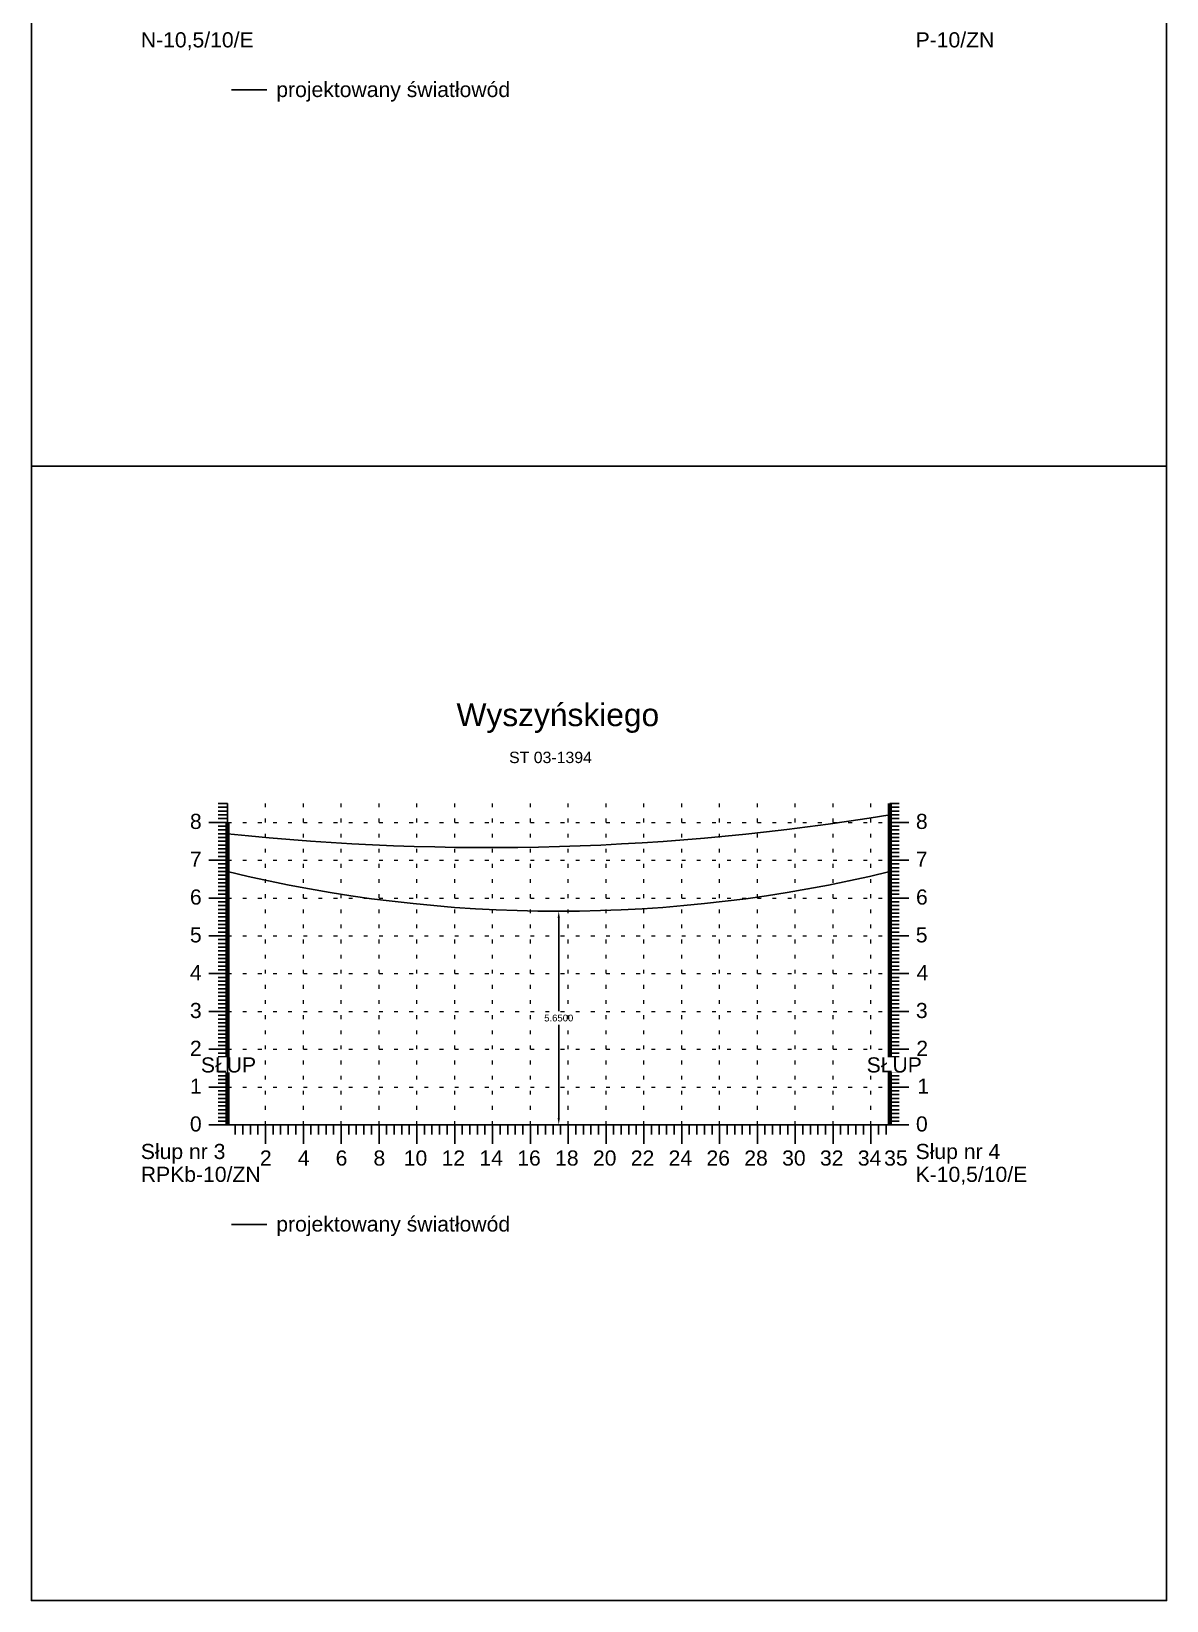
# Model space of a CAD drawing. Header units: metres. Extents: x -155 to 1812, y 681 to 886.
# Drawn here: x 714.54 to 744.54, y 680.52 to 722.02 of the extents above; entities that cross this region are included whole.
import ezdxf

# ---------------------------------------------------------------- set-up
doc = ezdxf.new("R2010")
doc.units = ezdxf.units.M
doc.header["$MEASUREMENT"] = 0
doc.linetypes.add('ACAD_ISO07W100', pattern=[3, 0, -3])
doc.layers.add('ramka', color=7, linetype='Continuous', plot=False)
doc.styles.get("Standard").update_dxf_attribs({"font": 'arial.ttf'})
doc.dimstyles.get("Standard").update_dxf_attribs({"dimtxt": 0.18, "dimasz": 0.18, "dimexe": 0.18, "dimexo": 0.0625, "dimgap": 0.09, "dimtad": 0, "dimtih": 1, "dimtoh": 1, "dimdec": 4, "dimzin": 0, "dimdsep": 46, "dimtxsty": 'Standard', "dimcen": 0.09, "dimadec": 0, "dimazin": 0, "dimtfac": 1, "dimtdec": 4, "dimtofl": 0, "dimtmove": 0, "dimatfit": 3, "dimfxl": 1, "dimtolj": 1, "dimtzin": 0, "dimarcsym": 0})

# ---------------------------------------------------------------- blocks, each defined once
blk = doc.blocks.new('*D286')
at = {"color": 0, "lineweight": -2}
for p, q in [((728.417, 698.751), (728.299, 698.751)), ((728.479, 698.571), (728.479, 696.108)), ((728.479, 693.281), (728.479, 695.744)), ((722.392, 693.101), (728.659, 693.101))]:
    blk.add_line(p, q, dxfattribs=at)
at = {"color": 0}
for points in [[(728.509, 698.571), (728.449, 698.571), (728.479, 698.751)], [(728.449, 693.281), (728.509, 693.281), (728.479, 693.101)]]:
    blk.add_solid(points, dxfattribs=at)
at = {"layer": 'Defpoints', "color": 0}
for p in [(728.479, 698.751), (722.329, 693.101), (728.479, 693.101)]:
    blk.add_point(p, dxfattribs=at)
at = {"color": 0, "lineweight": 25, "insert": (728.479, 695.926), "char_height": 0.18, "attachment_point": 5}
blk.add_mtext('\\A1;5.6500', dxfattribs=at)

msp = doc.modelspace()

# ---------------------------------------------------------------- linework, layer by layer
at = {"color": 3, "lineweight": 25}
for p, q in [((719.83469, 720.47098), (720.76528, 720.47098)), ((719.83469, 690.47098), (720.76528, 690.47098))]:
    msp.add_line(p, q, dxfattribs=at)
for p, q in [((719.72914, 701.6012), (719.47914, 701.6012)), ((719.72914, 701.5012), (719.47914, 701.5012)), ((719.72914, 701.4012), (719.47914, 701.4012)), ((719.72914, 701.3012), (719.47914, 701.3012)), ((719.72914, 701.6012), (719.72914, 693.1012)), ((737.22914, 701.6012), (737.22914, 693.1012)), ((737.22914, 701.6012), (737.47914, 701.6012)), ((737.22914, 701.5012), (737.47914, 701.5012)), ((737.22914, 701.4012), (737.47914, 701.4012)), ((737.22914, 701.3012), (737.47914, 701.3012)), ((719.72914, 701.1012), (719.22914, 701.1012)), ((719.72914, 701.1012), (719.22914, 701.1012)), ((719.72914, 701.2012), (719.47914, 701.2012)), ((719.72914, 701.0012), (719.47914, 701.0012)), ((719.72914, 700.9012), (719.47914, 700.9012)), ((737.22914, 701.2012), (737.47914, 701.2012)), ((737.22914, 701.1012), (737.72914, 701.1012)), ((737.22914, 701.1012), (737.72914, 701.1012)), ((737.22914, 701.0012), (737.47914, 701.0012)), ((737.22914, 700.9012), (737.47914, 700.9012)), ((719.72914, 700.8012), (719.47914, 700.8012)), ((719.72914, 700.7012), (719.47914, 700.7012)), ((719.72914, 700.6012), (719.47914, 700.6012)), ((719.72914, 700.5012), (719.47914, 700.5012)), ((737.22914, 700.8012), (737.47914, 700.8012)), ((737.22914, 700.7012), (737.47914, 700.7012)), ((737.22914, 700.6012), (737.47914, 700.6012)), ((737.22914, 700.5012), (737.47914, 700.5012)), ((719.72914, 700.1012), (719.22914, 700.1012)), ((719.72914, 700.1012), (719.22914, 700.1012)), ((719.72914, 700.4012), (719.47914, 700.4012)), ((719.72914, 700.3012), (719.47914, 700.3012)), ((719.72914, 700.2012), (719.47914, 700.2012)), ((737.22914, 700.4012), (737.47914, 700.4012)), ((737.22914, 700.3012), (737.47914, 700.3012)), ((737.22914, 700.2012), (737.47914, 700.2012)), ((737.22914, 700.1012), (737.72914, 700.1012)), ((737.22914, 700.1012), (737.72914, 700.1012)), ((719.72914, 700.0012), (719.47914, 700.0012)), ((719.72914, 699.9012), (719.47914, 699.9012)), ((719.72914, 699.8012), (719.47914, 699.8012)), ((719.72914, 699.7012), (719.47914, 699.7012)), ((737.22914, 700.0012), (737.47914, 700.0012)), ((737.22914, 699.9012), (737.47914, 699.9012)), ((737.22914, 699.8012), (737.47914, 699.8012)), ((737.22914, 699.7012), (737.47914, 699.7012)), ((719.72914, 699.6012), (719.47914, 699.6012)), ((719.72914, 699.5012), (719.47914, 699.5012)), ((719.72914, 699.4012), (719.47914, 699.4012)), ((719.72914, 699.3012), (719.47914, 699.3012)), ((737.22914, 699.6012), (737.47914, 699.6012)), ((737.22914, 699.5012), (737.47914, 699.5012)), ((737.22914, 699.4012), (737.47914, 699.4012)), ((737.22914, 699.3012), (737.47914, 699.3012)), ((719.72914, 699.1012), (719.22914, 699.1012)), ((719.72914, 699.1012), (719.22914, 699.1012)), ((719.72914, 699.2012), (719.47914, 699.2012)), ((719.72914, 699.0012), (719.47914, 699.0012)), ((719.72914, 698.9012), (719.47914, 698.9012)), ((719.72914, 698.8012), (719.47914, 698.8012)), ((737.22914, 699.2012), (737.47914, 699.2012)), ((737.22914, 699.1012), (737.72914, 699.1012)), ((737.22914, 699.1012), (737.72914, 699.1012)), ((737.22914, 699.0012), (737.47914, 699.0012)), ((737.22914, 698.9012), (737.47914, 698.9012)), ((737.22914, 698.8012), (737.47914, 698.8012)), ((719.72914, 698.7012), (719.47914, 698.7012)), ((719.72914, 698.6012), (719.47914, 698.6012)), ((719.72914, 698.5012), (719.47914, 698.5012)), ((719.72914, 698.4012), (719.47914, 698.4012)), ((737.22914, 698.7012), (737.47914, 698.7012)), ((737.22914, 698.6012), (737.47914, 698.6012)), ((737.22914, 698.5012), (737.47914, 698.5012)), ((737.22914, 698.4012), (737.47914, 698.4012)), ((719.72914, 698.1012), (719.22914, 698.1012)), ((719.72914, 698.1012), (719.22914, 698.1012)), ((719.72914, 698.3012), (719.47914, 698.3012)), ((719.72914, 698.2012), (719.47914, 698.2012)), ((719.72914, 698.0012), (719.47914, 698.0012)), ((737.22914, 698.3012), (737.47914, 698.3012)), ((737.22914, 698.2012), (737.47914, 698.2012)), ((737.22914, 698.1012), (737.72914, 698.1012)), ((737.22914, 698.1012), (737.72914, 698.1012)), ((737.22914, 698.0012), (737.47914, 698.0012)), ((719.72914, 697.9012), (719.47914, 697.9012)), ((719.72914, 697.8012), (719.47914, 697.8012)), ((719.72914, 697.7012), (719.47914, 697.7012)), ((719.72914, 697.6012), (719.47914, 697.6012)), ((737.22914, 697.9012), (737.47914, 697.9012)), ((737.22914, 697.8012), (737.47914, 697.8012)), ((737.22914, 697.7012), (737.47914, 697.7012)), ((737.22914, 697.6012), (737.47914, 697.6012)), ((719.72914, 697.5012), (719.47914, 697.5012)), ((719.72914, 697.4012), (719.47914, 697.4012)), ((719.72914, 697.3012), (719.47914, 697.3012)), ((719.72914, 697.2012), (719.47914, 697.2012)), ((737.22914, 697.5012), (737.47914, 697.5012)), ((737.22914, 697.4012), (737.47914, 697.4012)), ((737.22914, 697.3012), (737.47914, 697.3012)), ((737.22914, 697.2012), (737.47914, 697.2012)), ((719.72914, 697.1012), (719.22914, 697.1012)), ((719.72914, 697.1012), (719.22914, 697.1012)), ((719.72914, 697.0012), (719.47914, 697.0012)), ((719.72914, 696.9012), (719.47914, 696.9012)), ((719.72914, 696.8012), (719.47914, 696.8012)), ((737.22914, 697.1012), (737.72914, 697.1012)), ((737.22914, 697.1012), (737.72914, 697.1012)), ((737.22914, 697.0012), (737.47914, 697.0012)), ((737.22914, 696.9012), (737.47914, 696.9012)), ((737.22914, 696.8012), (737.47914, 696.8012)), ((719.72914, 696.7012), (719.47914, 696.7012)), ((719.72914, 696.6012), (719.47914, 696.6012)), ((719.72914, 696.5012), (719.47914, 696.5012)), ((719.72914, 696.4012), (719.47914, 696.4012)), ((737.22914, 696.7012), (737.47914, 696.7012)), ((737.22914, 696.6012), (737.47914, 696.6012)), ((737.22914, 696.5012), (737.47914, 696.5012)), ((737.22914, 696.4012), (737.47914, 696.4012)), ((719.72914, 696.1012), (719.22914, 696.1012)), ((719.72914, 696.1012), (719.22914, 696.1012)), ((719.72914, 696.3012), (719.47914, 696.3012)), ((719.72914, 696.2012), (719.47914, 696.2012)), ((719.72914, 696.0012), (719.47914, 696.0012)), ((719.72914, 695.9012), (719.47914, 695.9012)), ((737.22914, 696.3012), (737.47914, 696.3012)), ((737.22914, 696.2012), (737.47914, 696.2012)), ((737.22914, 696.1012), (737.72914, 696.1012)), ((737.22914, 696.1012), (737.72914, 696.1012)), ((737.22914, 696.0012), (737.47914, 696.0012)), ((737.22914, 695.9012), (737.47914, 695.9012)), ((719.72914, 695.8012), (719.47914, 695.8012)), ((719.72914, 695.7012), (719.47914, 695.7012)), ((719.72914, 695.6012), (719.47914, 695.6012)), ((719.72914, 695.5012), (719.47914, 695.5012)), ((737.22914, 695.8012), (737.47914, 695.8012)), ((737.22914, 695.7012), (737.47914, 695.7012)), ((737.22914, 695.6012), (737.47914, 695.6012)), ((737.22914, 695.5012), (737.47914, 695.5012)), ((719.72914, 695.1012), (719.22914, 695.1012)), ((719.72914, 695.1012), (719.22914, 695.1012)), ((719.72914, 695.4012), (719.47914, 695.4012)), ((719.72914, 695.3012), (719.47914, 695.3012)), ((719.72914, 695.2012), (719.47914, 695.2012)), ((737.22914, 695.4012), (737.47914, 695.4012)), ((737.22914, 695.3012), (737.47914, 695.3012)), ((737.22914, 695.2012), (737.47914, 695.2012)), ((737.22914, 695.1012), (737.72914, 695.1012)), ((737.22914, 695.1012), (737.72914, 695.1012)), ((719.72914, 695.0012), (719.47914, 695.0012)), ((719.72914, 694.9012), (719.47914, 694.9012)), ((719.72914, 694.8012), (719.47914, 694.8012)), ((719.72914, 694.7012), (719.47914, 694.7012)), ((737.22914, 695.0012), (737.47914, 695.0012)), ((737.22914, 694.9012), (737.47914, 694.9012)), ((737.22914, 694.8012), (737.47914, 694.8012)), ((737.22914, 694.7012), (737.47914, 694.7012)), ((719.72914, 694.6012), (719.47914, 694.6012)), ((719.72914, 694.5012), (719.47914, 694.5012)), ((719.72914, 694.4012), (719.47914, 694.4012)), ((719.72914, 694.3012), (719.47914, 694.3012)), ((737.22914, 694.6012), (737.47914, 694.6012)), ((737.22914, 694.5012), (737.47914, 694.5012)), ((737.22914, 694.4012), (737.47914, 694.4012)), ((737.22914, 694.3012), (737.47914, 694.3012)), ((719.72914, 694.1012), (719.22914, 694.1012)), ((719.72914, 694.1012), (719.22914, 694.1012)), ((719.72914, 694.2012), (719.47914, 694.2012)), ((719.72914, 694.0012), (719.47914, 694.0012)), ((719.72914, 693.9012), (719.47914, 693.9012)), ((737.22914, 694.2012), (737.47914, 694.2012)), ((737.22914, 694.1012), (737.72914, 694.1012)), ((737.22914, 694.1012), (737.72914, 694.1012)), ((737.22914, 694.0012), (737.47914, 694.0012)), ((737.22914, 693.9012), (737.47914, 693.9012)), ((719.72914, 693.8012), (719.47914, 693.8012)), ((719.72914, 693.7012), (719.47914, 693.7012)), ((719.72914, 693.6012), (719.47914, 693.6012)), ((719.72914, 693.5012), (719.47914, 693.5012)), ((719.72914, 693.4012), (719.47914, 693.4012)), ((737.22914, 693.8012), (737.47914, 693.8012)), ((737.22914, 693.7012), (737.47914, 693.7012)), ((737.22914, 693.6012), (737.47914, 693.6012)), ((737.22914, 693.5012), (737.47914, 693.5012)), ((737.22914, 693.4012), (737.47914, 693.4012)), ((719.72914, 693.1012), (719.22914, 693.1012)), ((719.72914, 693.3012), (719.47914, 693.3012)), ((719.72914, 693.2012), (719.47914, 693.2012)), ((719.72914, 693.1012), (719.47914, 693.1012)), ((719.72914, 693.1012), (737.72914, 693.1012)), ((719.92914, 693.1012), (719.92914, 692.8512)), ((720.12914, 693.1012), (720.12914, 692.8512)), ((720.32914, 693.1012), (720.32914, 692.8512)), ((720.52914, 693.1012), (720.52914, 692.8512)), ((720.72914, 693.1012), (720.72914, 692.6012)), ((720.92914, 693.1012), (720.92914, 692.8512)), ((721.12914, 693.1012), (721.12914, 692.8512)), ((721.32914, 693.1012), (721.32914, 692.8512)), ((721.52914, 693.1012), (721.52914, 692.8512)), ((721.72914, 693.1012), (721.72914, 692.6012)), ((721.92914, 693.1012), (721.92914, 692.8512)), ((722.12914, 693.1012), (722.12914, 692.8512)), ((722.32914, 693.1012), (722.32914, 692.8512)), ((722.52914, 693.1012), (722.52914, 692.8512)), ((722.72914, 693.1012), (722.72914, 692.6012)), ((722.92914, 693.1012), (722.92914, 692.8512)), ((723.12914, 693.1012), (723.12914, 692.8512)), ((723.32914, 693.1012), (723.32914, 692.8512)), ((723.52914, 693.1012), (723.52914, 692.8512)), ((723.72914, 693.1012), (723.72914, 692.6012)), ((723.92914, 693.1012), (723.92914, 692.8512)), ((724.12914, 693.1012), (724.12914, 692.8512)), ((724.32914, 693.1012), (724.32914, 692.8512)), ((724.52914, 693.1012), (724.52914, 692.8512)), ((724.72914, 693.1012), (724.72914, 692.6012)), ((724.92914, 693.1012), (724.92914, 692.8512)), ((725.12914, 693.1012), (725.12914, 692.8512)), ((725.32914, 693.1012), (725.32914, 692.8512)), ((725.52914, 693.1012), (725.52914, 692.8512)), ((725.72914, 693.1012), (725.72914, 692.6012)), ((725.92914, 693.1012), (725.92914, 692.8512)), ((726.12914, 693.1012), (726.12914, 692.8512)), ((726.32914, 693.1012), (726.32914, 692.8512)), ((726.52914, 693.1012), (726.52914, 692.8512)), ((726.72914, 693.1012), (726.72914, 692.6012)), ((726.92914, 693.1012), (726.92914, 692.8512)), ((727.12914, 693.1012), (727.12914, 692.8512)), ((727.32914, 693.1012), (727.32914, 692.8512)), ((727.52914, 693.1012), (727.52914, 692.8512)), ((727.72914, 693.1012), (727.72914, 692.6012)), ((727.92914, 693.1012), (727.92914, 692.8512)), ((728.12914, 693.1012), (728.12914, 692.8512)), ((728.32914, 693.1012), (728.32914, 692.8512)), ((728.52914, 693.1012), (728.52914, 692.8512)), ((728.72914, 693.1012), (728.72914, 692.6012)), ((728.92914, 693.1012), (728.92914, 692.8512)), ((729.12914, 693.1012), (729.12914, 692.8512)), ((729.32914, 693.1012), (729.32914, 692.8512)), ((729.52914, 693.1012), (729.52914, 692.8512)), ((729.72914, 693.1012), (729.72914, 692.6012)), ((729.92914, 693.1012), (729.92914, 692.8512)), ((730.12914, 693.1012), (730.12914, 692.8512)), ((730.32914, 693.1012), (730.32914, 692.8512)), ((730.52914, 693.1012), (730.52914, 692.8512)), ((730.72914, 693.1012), (730.72914, 692.6012)), ((730.92914, 693.1012), (730.92914, 692.8512)), ((731.12914, 693.1012), (731.12914, 692.8512)), ((731.32914, 693.1012), (731.32914, 692.8512)), ((731.52914, 693.1012), (731.52914, 692.8512)), ((731.72914, 693.1012), (731.72914, 692.6012)), ((731.92914, 693.1012), (731.92914, 692.8512)), ((732.12914, 693.1012), (732.12914, 692.8512)), ((732.32914, 693.1012), (732.32914, 692.8512)), ((732.52914, 693.1012), (732.52914, 692.8512)), ((732.72914, 693.1012), (732.72914, 692.6012)), ((732.92914, 693.1012), (732.92914, 692.8512)), ((733.12914, 693.1012), (733.12914, 692.8512)), ((733.32914, 693.1012), (733.32914, 692.8512)), ((733.52914, 693.1012), (733.52914, 692.8512)), ((733.72914, 693.1012), (733.72914, 692.6012)), ((733.92914, 693.1012), (733.92914, 692.8512)), ((734.12914, 693.1012), (734.12914, 692.8512)), ((734.32914, 693.1012), (734.32914, 692.8512)), ((734.52914, 693.1012), (734.52914, 692.8512)), ((734.72914, 693.1012), (734.72914, 692.6012)), ((734.92914, 693.1012), (734.92914, 692.8512)), ((735.12914, 693.1012), (735.12914, 692.8512)), ((735.32914, 693.1012), (735.32914, 692.8512)), ((735.52914, 693.1012), (735.52914, 692.8512)), ((735.72914, 693.1012), (735.72914, 692.6012)), ((735.92914, 693.1012), (735.92914, 692.8512)), ((736.12914, 693.1012), (736.12914, 692.8512)), ((736.32914, 693.1012), (736.32914, 692.8512)), ((736.52914, 693.1012), (736.52914, 692.8512)), ((736.72914, 693.1012), (736.72914, 692.6012)), ((736.92914, 693.1012), (736.92914, 692.8512)), ((737.12914, 693.1012), (737.12914, 692.8512)), ((737.22914, 693.3012), (737.47914, 693.3012)), ((737.22914, 693.2012), (737.47914, 693.2012)), ((737.22914, 693.1012), (737.72914, 693.1012)), ((737.22914, 693.1012), (737.47914, 693.1012))]:
    msp.add_line(p, q)
at = {"linetype": 'ACAD_ISO07W100', "lineweight": 15, "ltscale": 0.1}
for p, q in [((720.72914, 693.1012), (720.72914, 701.6012)), ((721.72914, 693.1012), (721.72914, 701.6012)), ((722.72914, 693.1012), (722.72914, 701.6012)), ((723.72914, 693.1012), (723.72914, 701.6012)), ((724.72914, 693.1012), (724.72914, 701.6012)), ((725.72914, 693.1012), (725.72914, 701.6012)), ((726.72914, 693.1012), (726.72914, 701.6012)), ((727.72914, 693.1012), (727.72914, 701.6012)), ((728.72914, 693.1012), (728.72914, 701.6012)), ((729.72914, 693.1012), (729.72914, 701.6012)), ((730.72914, 693.1012), (730.72914, 701.6012)), ((731.72914, 693.1012), (731.72914, 701.6012)), ((732.72914, 693.1012), (732.72914, 701.6012)), ((733.72914, 693.1012), (733.72914, 701.6012)), ((734.72914, 693.1012), (734.72914, 701.6012)), ((735.72914, 693.1012), (735.72914, 701.6012)), ((736.72914, 693.1012), (736.72914, 701.6012)), ((737.22914, 693.1012), (737.22914, 701.6012)), ((737.22914, 693.1012), (737.22914, 701.6012)), ((719.72914, 701.1012), (737.72914, 701.1012)), ((719.72914, 700.1012), (737.72914, 700.1012)), ((719.72914, 699.1012), (737.72914, 699.1012)), ((719.72914, 698.1012), (737.72914, 698.1012)), ((719.72914, 697.1012), (737.72914, 697.1012)), ((719.72914, 696.1012), (737.72914, 696.1012)), ((719.72914, 695.1012), (737.72914, 695.1012)), ((719.72914, 694.1012), (737.72914, 694.1012))]:
    msp.add_line(p, q, dxfattribs=at)
at = {"lineweight": 100}
for p, q in [((737.22914, 701.6012), (737.22914, 693.1012)), ((719.72914, 701.1012), (719.72914, 693.1012))]:
    msp.add_line(p, q, dxfattribs=at)
at = {"lineweight": 25}
for points in [[(714.54271, 740.52182), (744.54271, 740.52182), (744.54271, 710.52182), (714.54271, 710.52182), (714.54271, 740.52182)], [(714.54271, 710.52182), (744.54271, 710.52182), (744.54271, 680.52182), (714.54271, 680.52182), (714.54271, 710.52182)], [(736.72914, 693.1012), (737.72914, 693.1012)]]:
    msp.add_lwpolyline(points, dxfattribs=at)
at = {"lineweight": 30}
msp.add_arc((726.63224, 765.69264), 65.25758, 263.9277558, 279.3453983, dxfattribs=at)
at = {"color": 3, "lineweight": 30}
msp.add_arc((728.47914, 735.73454), 36.98333, 256.314453, 283.685547, dxfattribs=at)
at = {"layer": 'ramka'}
for p, q in [((719.72914, 693.1012), (728.47914, 693.1012)), ((719.72914, 693.1012), (728.47914, 693.1012)), ((719.72914, 693.1012), (728.47914, 693.1012)), ((719.72914, 693.1012), (728.47914, 693.1012)), ((727.72914, 693.1012), (728.72914, 693.1012)), ((728.47914, 693.1012), (737.22914, 693.1012))]:
    msp.add_line(p, q, dxfattribs=at)

# ---------------------------------------------------------------- texts
for s, height, p in [('N-10,5/10/E', 0.4, (717.43389, 721.5944)), ('P-10/ZN', 0.4, (737.90954, 721.5944)), ('projektowany światłowód', 0.4, (721.01404, 720.28122)), ('ST 03-1394', 0.3, (727.16635, 702.66918)), ('8', 0.4, (718.73188, 700.92711)), ('8', 0.4, (737.91753, 700.92711)), ('7', 0.4, (718.73188, 699.92711)), ('7', 0.4, (737.91453, 699.92711)), ('6', 0.4, (718.73188, 698.92711)), ('6', 0.4, (737.92026, 698.92711)), ('5', 0.4, (718.73188, 697.92711)), ('5', 0.4, (737.9148, 697.92711)), ('4', 0.4, (718.73188, 696.92711)), ('4', 0.4, (737.93554, 696.92711)), ('3', 0.4, (718.73188, 695.92711)), ('3', 0.4, (737.91753, 695.92711)), ('2', 0.4, (718.73188, 694.92711)), ('2', 0.4, (737.92872, 694.92711)), ('1', 0.4, (718.73188, 693.92711)), ('1', 0.4, (737.95737, 693.92711)), ('0', 0.4, (718.73188, 692.92711)), ('0', 0.4, (737.91917, 692.92711)), ('Słup nr 3', 0.4, (717.43389, 692.19929)), ('Słup nr 4', 0.4, (737.90954, 692.19929)), ('2', 0.4, (720.58233, 692.02553)), ('4', 0.4, (721.58233, 692.02553)), ('6', 0.4, (722.58233, 692.02553)), ('8', 0.4, (723.58233, 692.02553)), ('10', 0.4, (724.38233, 692.02553)), ('12', 0.4, (725.38233, 692.02553)), ('14', 0.4, (726.38233, 692.02553)), ('16', 0.4, (727.38233, 692.02553)), ('18', 0.4, (728.38233, 692.02553)), ('20', 0.4, (729.38233, 692.02553)), ('22', 0.4, (730.38233, 692.02553)), ('24', 0.4, (731.38233, 692.02553)), ('26', 0.4, (732.38233, 692.02553)), ('28', 0.4, (733.38233, 692.02553)), ('30', 0.4, (734.38233, 692.02553)), ('32', 0.4, (735.38233, 692.02553)), ('34', 0.4, (736.38233, 692.02553)), ('35', 0.4, (737.0782, 692.02553)), ('RPKb-10/ZN', 0.4, (717.43389, 691.5944)), ('K-10,5/10/E', 0.4, (737.90954, 691.5944)), ('projektowany światłowód', 0.4, (721.01404, 690.28122))]:
    msp.add_text(s, height=height).set_placement(p)
at = {"lineweight": 25, "insert": (728.4552, 703.8556), "char_height": 0.6, "width": 10.8861814, "attachment_point": 5}
msp.add_mtext('Wyszyńskiego', dxfattribs=at)

# ---------------------------------------------------------------- dimensions: what is measured, and where the dimension line sits
at = {"lineweight": 25}
dim = msp.add_linear_dim(base=(728.47914, 693.1012), p1=(728.47914, 698.7512), p2=(722.32914, 693.1012), angle=90, dimstyle='Standard', dxfattribs=at)
dim.commit()
dim.dimension.update_dxf_attribs({"geometry": '*D286', "text_midpoint": (728.47914, 695.9262)})

# ---------------------------------------------------------------- next in the draw order: texts
at = {"lineweight": 18, "char_height": 0.4, "attachment_point": 1, "bg_fill": 3, "box_fill_scale": 1, "bg_fill_color": 256, "bg_fill_transparency": 0}
for insert in [(719.02104, 694.88741), (736.61592, 694.88741)]:
    msp.add_mtext_dynamic_manual_height_columns('SŁUP', width=1.5368437, gutter_width=2, heights=[-0.41364], dxfattribs=dict(at, insert=insert))

# ---------------------------------------------------------------- next in the draw order: linework, layer by layer
at = {"layer": 'ramka'}
msp.add_line((719.72914, 693.1012), (719.72914, 700.7112), dxfattribs=at)

doc.saveas('drawing.dxf')
